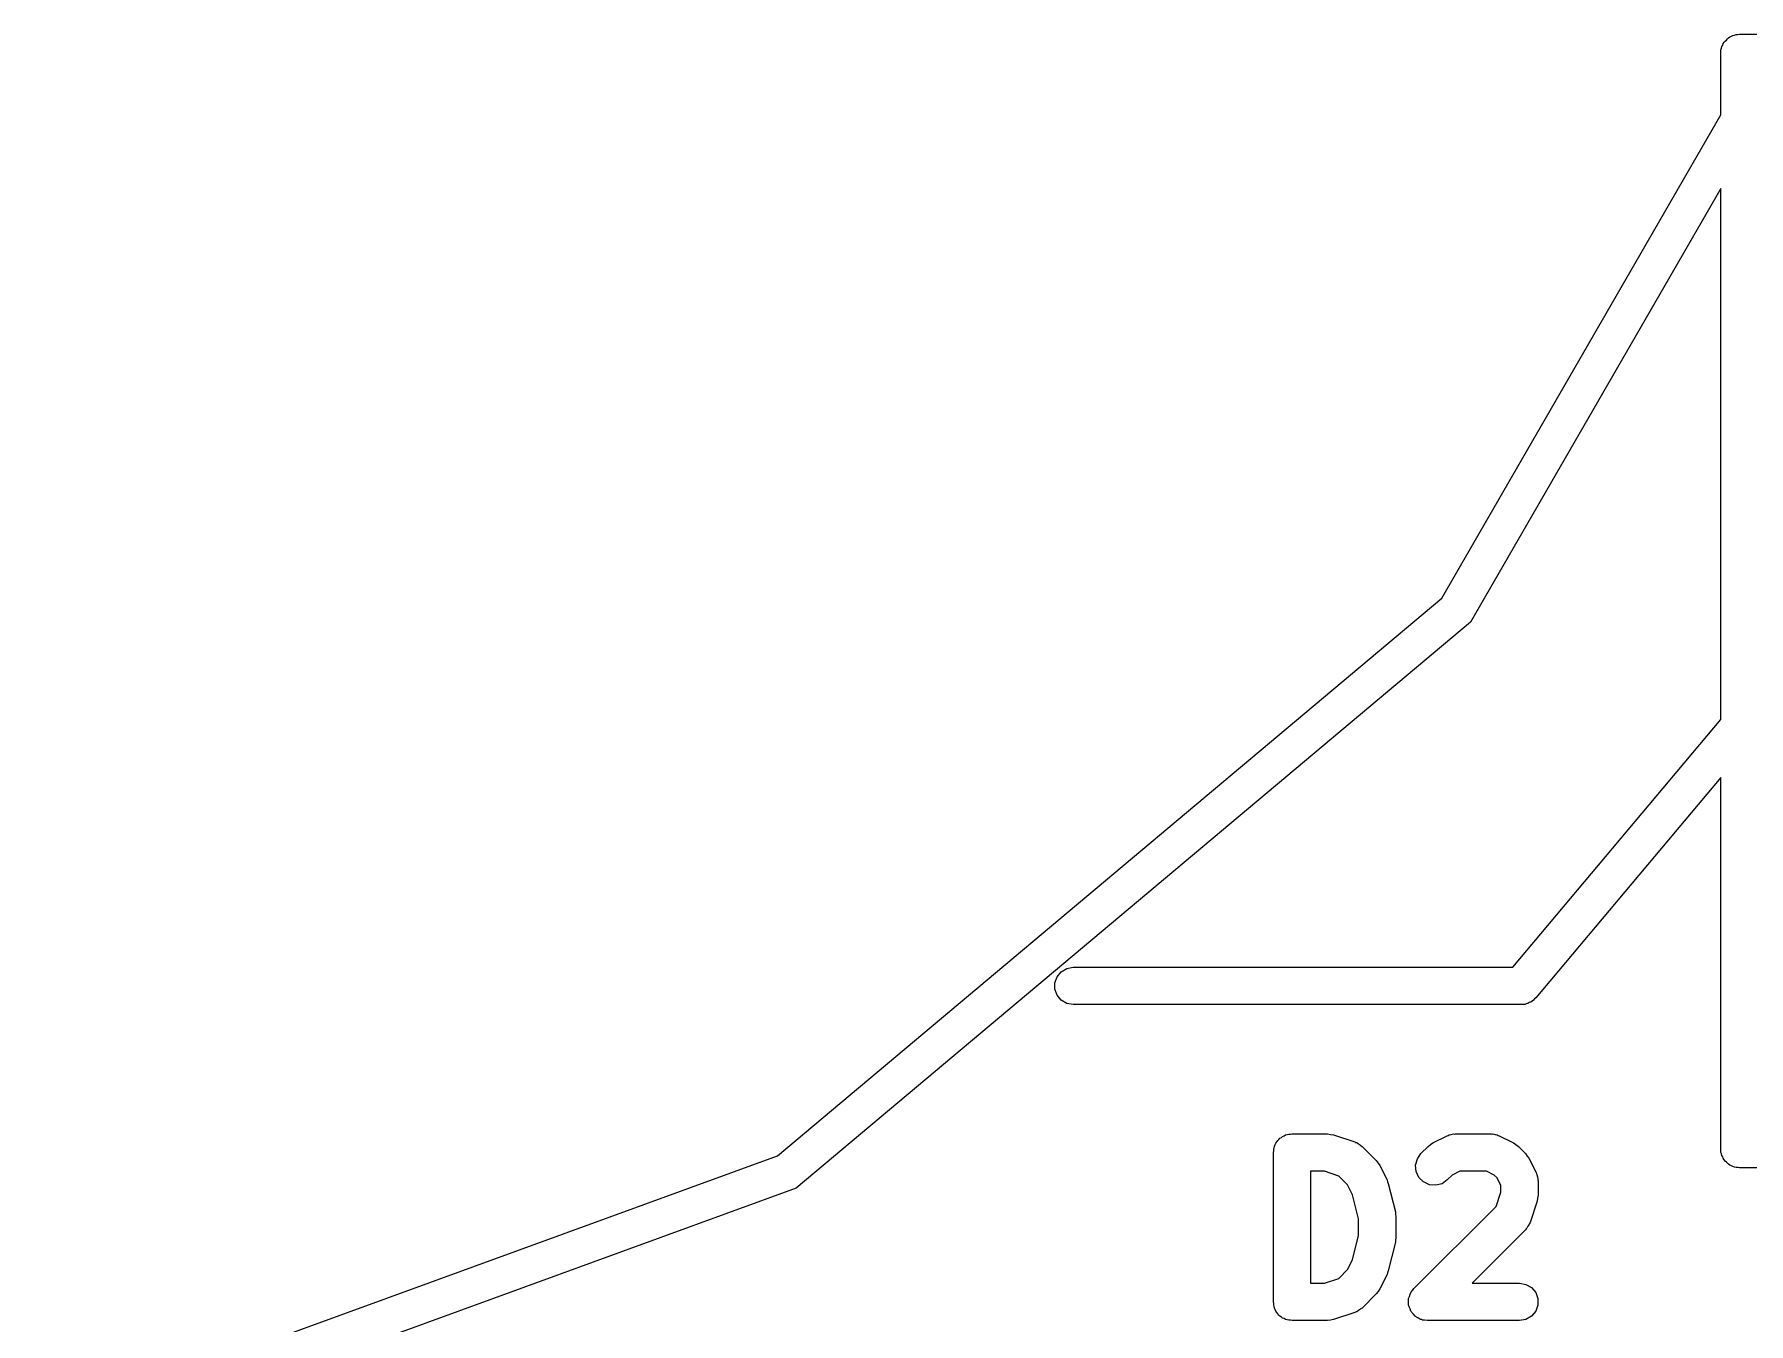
# Model space of a CAD drawing. Extents: x 103.2 to 159.1, y -150.7 to -109.
# Drawn here: x 143.51 to 150.39, y -136.66 to -131.48 of the extents above; entities that cross this region are included whole.
import ezdxf

# ---------------------------------------------------------------- set-up
doc = ezdxf.new("R2010")
doc.units = 0
doc.header["$MEASUREMENT"] = 0
doc.layers.add('BLACK', color=7, linetype='CONTINUOUS')

msp = doc.modelspace()

# ---------------------------------------------------------------- linework, layer by layer
at = {"layer": 'Black'}
for p, q in [((150.311, -131.497), (150.316, -131.493)), ((150.316, -131.493), (150.323, -131.491)), ((150.323, -131.491), (150.328, -131.488)), ((150.328, -131.488), (150.335, -131.486)), ((150.335, -131.486), (150.341, -131.484)), ((150.341, -131.484), (150.348, -131.484)), ((150.348, -131.484), (150.354, -131.483)), ((150.354, -131.483), (150.466, -131.483)), ((150.279, -131.558), (150.28, -131.552)), ((150.279, -131.806), (150.279, -131.558)), ((150.28, -131.545), (150.282, -131.539)), ((150.28, -131.552), (150.28, -131.545)), ((150.282, -131.539), (150.284, -131.532)), ((150.284, -131.532), (150.287, -131.527)), ((150.287, -131.527), (150.289, -131.52)), ((150.289, -131.52), (150.293, -131.515)), ((150.293, -131.515), (150.297, -131.51)), ((150.297, -131.51), (150.302, -131.506)), ((150.302, -131.506), (150.306, -131.501)), ((150.306, -131.501), (150.311, -131.497)), ((149.159, -133.747), (150.279, -131.806)), ((150.279, -132.102), (149.274, -133.843)), ((150.279, -134.233), (150.279, -132.102)), ((146.492, -135.985), (149.159, -133.747)), ((149.274, -133.843), (146.566, -136.115)), ((149.444, -135.228), (150.279, -134.233)), ((150.279, -134.466), (149.536, -135.351)), ((150.279, -135.958), (150.279, -134.466)), ((147.605, -135.29), (147.614, -135.266)), ((147.614, -135.266), (147.631, -135.246)), ((147.631, -135.246), (147.653, -135.233)), ((147.653, -135.233), (147.679, -135.228)), ((147.679, -135.228), (149.444, -135.228)), ((147.605, -135.316), (147.605, -135.29)), ((147.614, -135.34), (147.605, -135.316)), ((147.631, -135.36), (147.614, -135.34)), ((147.653, -135.373), (147.631, -135.36)), ((147.679, -135.378), (147.653, -135.373)), ((149.479, -135.378), (147.679, -135.378)), ((149.485, -135.377), (149.479, -135.378)), ((149.492, -135.377), (149.485, -135.377)), ((149.498, -135.375), (149.492, -135.377)), ((149.505, -135.373), (149.498, -135.375)), ((149.51, -135.37), (149.505, -135.373)), ((149.516, -135.368), (149.51, -135.37)), ((149.522, -135.364), (149.516, -135.368)), ((149.527, -135.36), (149.522, -135.364)), ((149.531, -135.355), (149.527, -135.36)), ((149.536, -135.351), (149.531, -135.355)), ((148.532, -135.901), (148.538, -135.9)), ((148.538, -135.9), (148.545, -135.898)), ((148.545, -135.898), (148.551, -135.898)), ((148.551, -135.898), (148.558, -135.897)), ((148.558, -135.897), (148.7, -135.897)), ((148.7, -135.897), (148.712, -135.899)), ((148.712, -135.899), (148.724, -135.901)), ((149.188, -135.901), (149.197, -135.9)), ((149.197, -135.9), (149.206, -135.897)), ((149.206, -135.897), (149.21, -135.898)), ((149.21, -135.898), (149.214, -135.897)), ((149.214, -135.897), (149.357, -135.897)), ((149.357, -135.897), (149.361, -135.898)), ((149.361, -135.898), (149.365, -135.897)), ((149.365, -135.897), (149.374, -135.9)), ((149.374, -135.9), (149.382, -135.901)), ((148.483, -135.972), (148.484, -135.965)), ((148.484, -135.959), (148.486, -135.953)), ((148.484, -135.965), (148.484, -135.959)), ((148.486, -135.953), (148.487, -135.946)), ((148.487, -135.946), (148.49, -135.94)), ((148.49, -135.94), (148.493, -135.934)), ((148.493, -135.934), (148.497, -135.929)), ((148.497, -135.929), (148.5, -135.924)), ((148.5, -135.924), (148.505, -135.919)), ((148.505, -135.919), (148.509, -135.914)), ((148.509, -135.914), (148.515, -135.911)), ((148.515, -135.911), (148.52, -135.907)), ((148.52, -135.907), (148.526, -135.905)), ((148.526, -135.905), (148.532, -135.901)), ((148.724, -135.901), (148.81, -135.929)), ((148.81, -135.929), (148.813, -135.931)), ((148.813, -135.931), (148.818, -135.932)), ((148.818, -135.932), (148.825, -135.937)), ((148.825, -135.937), (148.832, -135.942)), ((148.832, -135.942), (148.835, -135.945)), ((148.835, -135.945), (148.839, -135.947)), ((148.839, -135.947), (148.896, -136.004)), ((149.075, -135.976), (149.104, -135.947)), ((149.104, -135.947), (149.114, -135.94)), ((149.114, -135.94), (149.123, -135.933)), ((149.123, -135.933), (149.181, -135.905)), ((149.181, -135.905), (149.185, -135.903)), ((149.185, -135.903), (149.188, -135.901)), ((149.382, -135.901), (149.386, -135.903)), ((149.386, -135.903), (149.39, -135.905)), ((149.39, -135.905), (149.447, -135.933)), ((149.447, -135.933), (149.457, -135.94)), ((149.457, -135.94), (149.467, -135.947)), ((149.467, -135.947), (149.495, -135.976)), ((150.28, -135.964), (150.279, -135.958)), ((150.28, -135.971), (150.28, -135.964)), ((143.507, -137.071), (146.492, -135.985)), ((148.483, -136.571), (148.483, -135.972)), ((148.896, -136.004), (148.903, -136.014)), ((148.903, -136.014), (148.91, -136.024)), ((148.91, -136.024), (148.939, -136.081)), ((149.054, -136.022), (149.061, -135.997)), ((149.056, -136.048), (149.054, -136.022)), ((149.061, -135.997), (149.075, -135.976)), ((149.495, -135.976), (149.502, -135.986)), ((149.502, -135.986), (149.509, -135.995)), ((149.509, -135.995), (149.538, -136.052)), ((150.282, -135.977), (150.28, -135.971)), ((150.284, -135.984), (150.282, -135.977)), ((150.287, -135.989), (150.284, -135.984)), ((150.289, -135.995), (150.287, -135.989)), ((150.293, -136.001), (150.289, -135.995)), ((150.297, -136.006), (150.293, -136.001)), ((150.302, -136.01), (150.297, -136.006)), ((150.306, -136.015), (150.302, -136.01)), ((150.311, -136.019), (150.306, -136.015)), ((150.316, -136.023), (150.311, -136.019)), ((150.323, -136.025), (150.316, -136.023)), ((150.328, -136.028), (150.323, -136.025)), ((150.335, -136.03), (150.328, -136.028)), ((150.341, -136.032), (150.335, -136.03)), ((150.348, -136.032), (150.341, -136.032)), ((150.354, -136.033), (150.348, -136.032)), ((158.754, -136.033), (150.354, -136.033)), ((148.632, -136.047), (148.632, -136.496)), ((148.688, -136.047), (148.632, -136.047)), ((148.745, -136.066), (148.688, -136.047)), ((148.781, -136.102), (148.745, -136.066)), ((148.801, -136.141), (148.781, -136.102)), ((148.939, -136.081), (148.941, -136.089)), ((148.941, -136.089), (148.944, -136.096)), ((148.944, -136.096), (148.973, -136.21)), ((149.067, -136.072), (149.056, -136.048)), ((149.085, -136.09), (149.067, -136.072)), ((149.109, -136.101), (149.085, -136.09)), ((149.135, -136.103), (149.109, -136.101)), ((149.16, -136.097), (149.135, -136.103)), ((149.181, -136.082), (149.16, -136.097)), ((149.201, -136.062), (149.181, -136.082)), ((149.232, -136.047), (149.201, -136.062)), ((149.339, -136.047), (149.232, -136.047)), ((149.37, -136.062), (149.339, -136.047)), ((149.381, -136.073), (149.37, -136.062)), ((149.396, -136.104), (149.381, -136.073)), ((149.396, -136.131), (149.396, -136.104)), ((149.538, -136.052), (149.539, -136.057)), ((149.539, -136.057), (149.541, -136.06)), ((149.541, -136.06), (149.543, -136.069)), ((149.543, -136.069), (149.545, -136.077)), ((149.545, -136.077), (149.545, -136.082)), ((149.545, -136.082), (149.546, -136.086)), ((149.546, -136.086), (149.546, -136.143)), ((146.566, -136.115), (143.939, -137.071)), ((148.825, -136.238), (148.801, -136.141)), ((149.377, -136.188), (149.396, -136.131)), ((149.542, -136.167), (149.514, -136.252)), ((149.544, -136.155), (149.542, -136.167)), ((149.546, -136.143), (149.544, -136.155)), ((148.825, -136.305), (148.825, -136.238)), ((148.973, -136.21), (148.973, -136.22)), ((148.973, -136.22), (148.975, -136.229)), ((148.975, -136.229), (148.975, -136.314)), ((149.047, -136.518), (149.377, -136.188)), ((148.801, -136.402), (148.825, -136.305)), ((149.495, -136.282), (149.281, -136.496)), ((149.498, -136.278), (149.495, -136.282)), ((149.501, -136.275), (149.498, -136.278)), ((149.505, -136.267), (149.501, -136.275)), ((149.51, -136.26), (149.505, -136.267)), ((149.511, -136.256), (149.51, -136.26)), ((149.514, -136.252), (149.511, -136.256)), ((148.973, -136.332), (148.944, -136.447)), ((148.975, -136.314), (148.973, -136.323)), ((148.973, -136.323), (148.973, -136.332)), ((148.745, -136.477), (148.781, -136.441)), ((148.781, -136.441), (148.801, -136.402)), ((148.944, -136.447), (148.941, -136.454)), ((148.632, -136.496), (148.688, -136.496)), ((148.688, -136.496), (148.745, -136.477)), ((148.91, -136.519), (148.903, -136.529)), ((148.939, -136.462), (148.91, -136.519)), ((148.941, -136.454), (148.939, -136.462)), ((149.041, -136.526), (149.047, -136.518)), ((149.281, -136.496), (149.471, -136.496)), ((149.471, -136.496), (149.497, -136.501)), ((149.497, -136.501), (149.519, -136.514)), ((149.519, -136.514), (149.536, -136.534)), ((148.484, -136.578), (148.483, -136.571)), ((148.484, -136.584), (148.484, -136.578)), ((148.486, -136.59), (148.484, -136.584)), ((148.896, -136.539), (148.839, -136.596)), ((148.903, -136.529), (148.896, -136.539)), ((149.025, -136.565), (149.026, -136.561)), ((149.026, -136.574), (149.025, -136.565)), ((149.026, -136.558), (149.029, -136.549)), ((149.026, -136.561), (149.026, -136.558)), ((149.026, -136.584), (149.026, -136.574)), ((149.027, -136.587), (149.026, -136.584)), ((149.028, -136.591), (149.027, -136.587)), ((149.029, -136.549), (149.032, -136.54)), ((149.032, -136.54), (149.034, -136.537)), ((149.034, -136.537), (149.035, -136.534)), ((149.035, -136.534), (149.041, -136.526)), ((149.536, -136.534), (149.545, -136.558)), ((149.545, -136.584), (149.536, -136.609)), ((149.545, -136.558), (149.545, -136.584)), ((148.487, -136.597), (148.486, -136.59)), ((148.49, -136.602), (148.487, -136.597)), ((148.493, -136.609), (148.49, -136.602)), ((148.497, -136.614), (148.493, -136.609)), ((148.5, -136.619), (148.497, -136.614)), ((148.505, -136.624), (148.5, -136.619)), ((148.509, -136.629), (148.505, -136.624)), ((148.515, -136.632), (148.509, -136.629)), ((148.52, -136.636), (148.515, -136.632)), ((148.526, -136.638), (148.52, -136.636)), ((148.532, -136.642), (148.526, -136.638)), ((148.538, -136.643), (148.532, -136.642)), ((148.545, -136.645), (148.538, -136.643)), ((148.551, -136.645), (148.545, -136.645)), ((148.558, -136.646), (148.551, -136.645)), ((148.7, -136.646), (148.558, -136.646)), ((148.712, -136.644), (148.7, -136.646)), ((148.724, -136.642), (148.712, -136.644)), ((148.81, -136.614), (148.724, -136.642)), ((148.813, -136.612), (148.81, -136.614)), ((148.818, -136.611), (148.813, -136.612)), ((148.825, -136.606), (148.818, -136.611)), ((148.832, -136.601), (148.825, -136.606)), ((148.835, -136.598), (148.832, -136.601)), ((148.839, -136.596), (148.835, -136.598)), ((149.032, -136.599), (149.028, -136.591)), ((149.035, -136.609), (149.032, -136.599)), ((149.037, -136.611), (149.035, -136.609)), ((149.039, -136.614), (149.037, -136.611)), ((149.045, -136.621), (149.039, -136.614)), ((149.052, -136.629), (149.045, -136.621)), ((149.055, -136.63), (149.052, -136.629)), ((149.057, -136.633), (149.055, -136.63)), ((149.066, -136.637), (149.057, -136.633)), ((149.074, -136.642), (149.066, -136.637)), ((149.078, -136.642), (149.074, -136.642)), ((149.081, -136.644), (149.078, -136.642)), ((149.09, -136.644), (149.081, -136.644)), ((149.1, -136.646), (149.09, -136.644)), ((149.471, -136.646), (149.1, -136.646)), ((149.497, -136.642), (149.471, -136.646)), ((149.519, -136.629), (149.497, -136.642)), ((149.536, -136.609), (149.519, -136.629))]:
    msp.add_line(p, q, dxfattribs=at)

doc.saveas('drawing.dxf')
